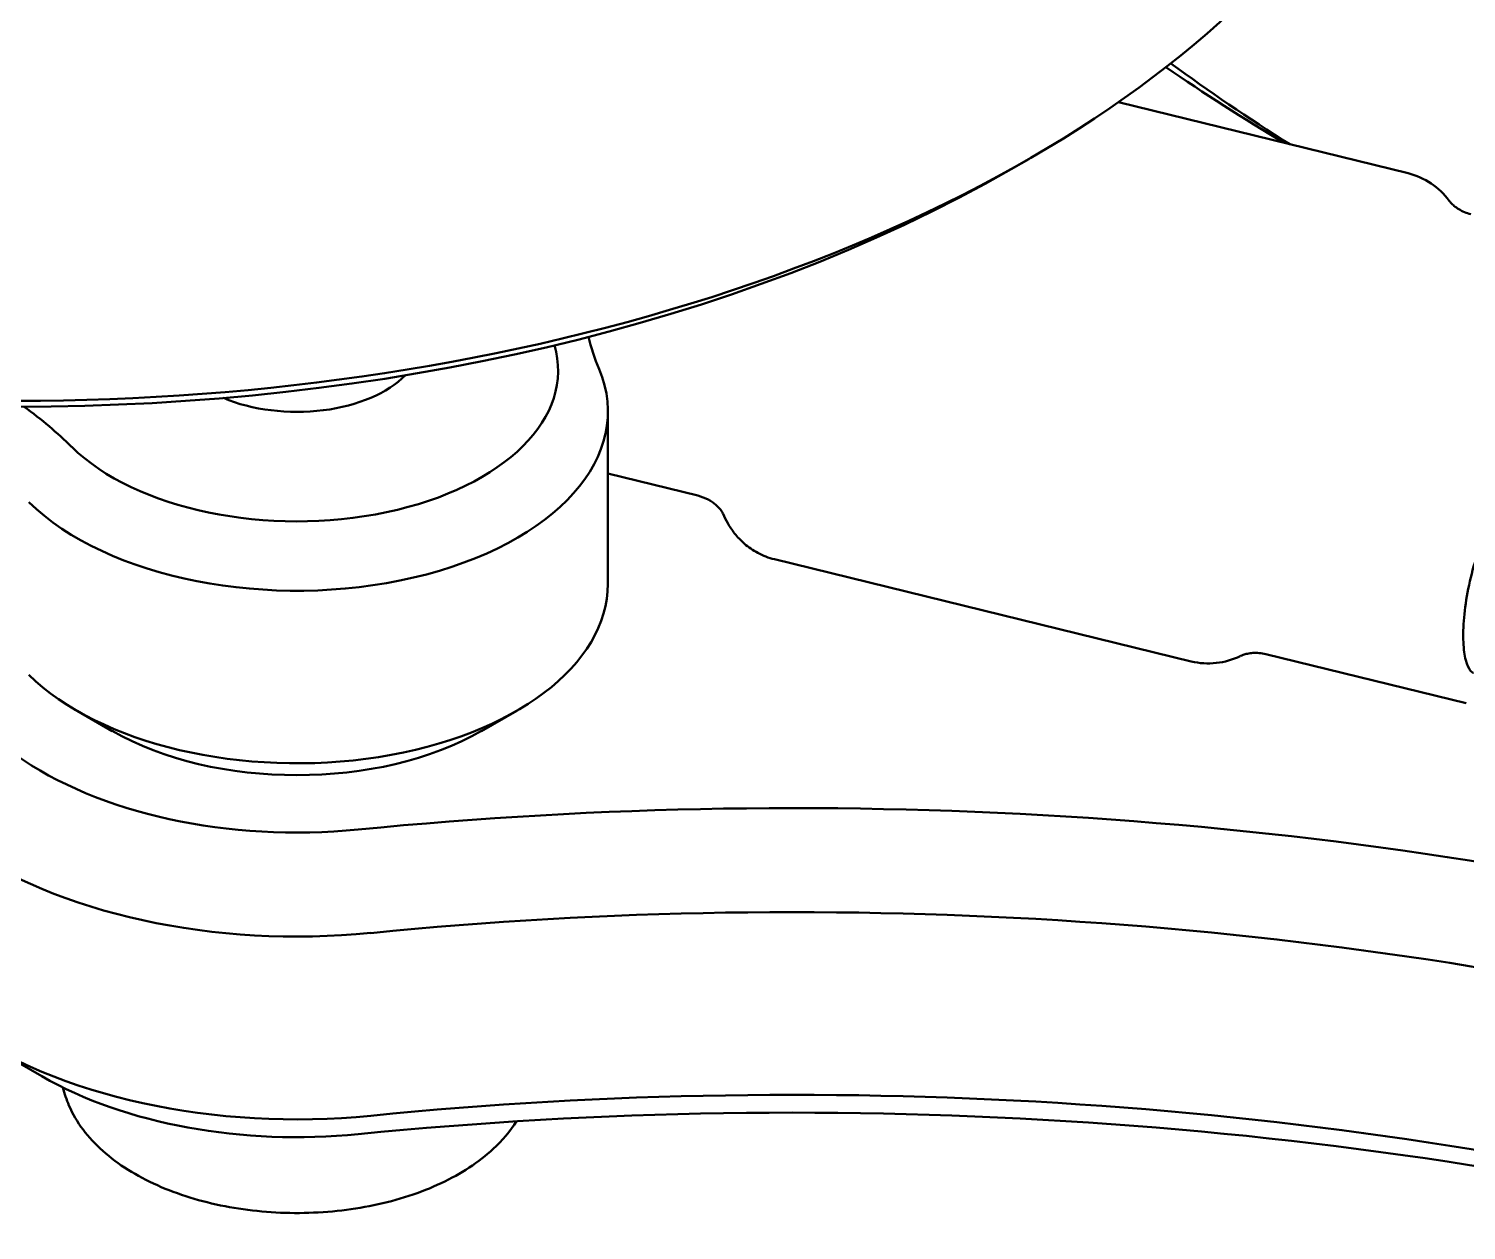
# Model space of a CAD drawing. Header units: millimetres. Extents: x 145 to 303, y 101 to 203.
# Drawn here: x 158.92 to 170.48, y 146.67 to 156.33 of the extents above; entities that cross this region are included whole.
import ezdxf

# ---------------------------------------------------------------- set-up
doc = ezdxf.new("R2010")
doc.units = ezdxf.units.MM
doc.header["$LTSCALE"] = 0.75
doc.layers.add('Visible', color=7, linetype='Continuous', lineweight=50)

msp = doc.modelspace()

# ---------------------------------------------------------------- linework, layer by layer
at = {"layer": 'Visible', "extrusion": (-1e-16, 0.816497, 0.57735)}
for p, q in [((167.685, 155.743), (170.014, 155.172)), ((166.823, 155.205), (166.965, 155.286)), ((163.581, 151.87), (163.581, 153.258)), ((163.581, 152.756), (164.304, 152.579)), ((164.92, 152.067), (168.271, 151.246)), ((170.482, 150.91), (168.871, 151.305)), ((159.596, 150.686), (159.313, 150.85)), ((162.566, 150.686), (162.849, 150.85)), ((159.03, 147.91), (158.606, 148.155))]:
    msp.add_line(p, q, dxfattribs=at)
at = {"layer": 'Visible'}
msp.add_arc((169.872, 154.601), 0.588, 36.4954, 75.9532, dxfattribs=at)
at = {"layer": 'Visible', "extrusion": (-1e-16, -2e-16, -1)}
msp.add_arc((-168.408, 151.818), 0.588, 244.0356, 283.4934, dxfattribs=at)
at = {"layer": 'Visible', "extrusion": (0, 2e-16, -1)}
for centre, major_axis, start_param, end_param in [((158.833, 159.981), (11.5, 0), 0, 3.141593), ((161.081, 153.585), (-2.1, 0), 2.972633, 5.752213)]:
    msp.add_ellipse(centre, major_axis=major_axis, ratio=0.57735, start_param=start_param, end_param=end_param, dxfattribs=at)
at = {"layer": 'Visible'}
for centre, major_axis, start_param, end_param in [((183.828, 163.683), (20.6, 0), 3.841232, 3.910234), ((158.833, 159.818), (-11.3, 0), 0.785398, 2.356194), ((161.081, 153.258), (2.5, 0), 3.672565, 6.520158), ((161.081, 153.83), (-1, 0), 0.938222, 2.630199), ((154.941, 151.504), (5.02, 0), 0.530972, 0.665913), ((161.081, 151.544), (-2.1, 0), 0.785398, 2.356194), ((165.073, 138.173), (-20.6, 0), 4.310963, 4.883113), ((161.081, 151.054), (-3.5, 0), 0.676555, 1.741521), ((165.073, 136.214), (-20, 0), 4.310963, 4.883113), ((161.081, 149.094), (2.9, 0), 3.926991, 4.883113)]:
    msp.add_ellipse(centre, major_axis=major_axis, ratio=0.57735, start_param=start_param, end_param=end_param, dxfattribs=at)
at = {"layer": 'Visible', "extrusion": (1e-16, 1e-16, -1)}
for centre, major_axis, start_param, end_param in [((183.828, 163.193), (-20, 0), -0.740285, -0.666398), ((168.001, 154.223), (-4.62, 0), -0.236973, -0.137832), ((165.073, 137.683), (-20, 0), 1.400072, 1.972222)]:
    msp.add_ellipse(centre, major_axis=major_axis, ratio=0.57735, start_param=start_param, end_param=end_param, dxfattribs=at)
at = {"layer": 'Visible', "extrusion": (1e-16, 2e-16, -1)}
msp.add_ellipse((161.081, 151.87), major_axis=(2.5, 0), ratio=0.57735, start_param=0, end_param=2.610621, dxfattribs=at)
at = {"layer": 'Visible', "extrusion": (1e-16, -1e-16, -1)}
msp.add_ellipse((161.081, 151.544), major_axis=(2.9, 0), ratio=0.57735, start_param=1.400072, end_param=2.465038, dxfattribs=at)
at = {"layer": 'Visible', "extrusion": (0, 1e-16, -1)}
msp.add_ellipse((161.081, 149.584), major_axis=(-3.5, 0), ratio=0.57735, start_param=4.541664, end_param=5.60663, dxfattribs=at)
at = {"layer": 'Visible', "extrusion": (1e-16, 0, -1)}
msp.add_ellipse((165.073, 135.724), major_axis=(-20.6, 0), ratio=0.57735, start_param=1.400072, end_param=1.972222, dxfattribs=at)
at = {"layer": 'Visible', "extrusion": (-1.56853e-11, -1.26229e-11, -1)}
msp.add_open_spline([(170.344, 154.951), (170.349, 154.946), (170.354, 154.939), (170.368, 154.924), (170.376, 154.916), (170.396, 154.899), (170.408, 154.891), (170.435, 154.874), (170.451, 154.866), (170.484, 154.852), (170.501, 154.846), (170.519, 154.842)], degree=3, knots=[3.8021307, 3.8021307, 3.8021307, 3.8021307, 3.8531762, 3.8531762, 3.9042218, 3.9042218, 3.9552673, 3.9552673, 4.0063128, 4.0063128, 4.0573584, 4.0573584, 4.0573584, 4.0573584], dxfattribs=at)
at = {"layer": 'Visible'}
for points, knots in [([(164.507, 152.434), (164.507, 152.434), (164.506, 152.437), (164.499, 152.448), (164.494, 152.456), (164.477, 152.478), (164.465, 152.491), (164.433, 152.519), (164.412, 152.534), (164.363, 152.56), (164.334, 152.571), (164.304, 152.579)], [0.511436, 0.511436, 0.511436, 0.511436, 0.5921706, 0.5921706, 0.6730694, 0.6730694, 0.7539682, 0.7539682, 0.8348669, 0.8348669, 0.9157657, 0.9157657, 0.9157657, 0.9157657]), ([(170.541, 151.153), (170.533, 151.155), (170.525, 151.16), (170.501, 151.19), (170.488, 151.218), (170.468, 151.295), (170.461, 151.344), (170.456, 151.459), (170.458, 151.527), (170.471, 151.672), (170.482, 151.751), (170.514, 151.91), (170.535, 151.99), (170.582, 152.144), (170.609, 152.218), (170.667, 152.351), (170.698, 152.409), (170.739, 152.475), (170.75, 152.491), (170.76, 152.505)], [5.36742, 5.36742, 5.36742, 5.36742, 5.616076, 5.616076, 5.901724, 5.901724, 6.190228, 6.190228, 6.494674, 6.494674, 6.806272, 6.806272, 7.120317, 7.120317, 7.434171, 7.434171, 7.744985, 7.744985, 7.853982, 7.853982, 7.853982, 7.853982]), ([(168.871, 151.305), (168.853, 151.309), (168.835, 151.312), (168.799, 151.315), (168.782, 151.315), (168.75, 151.313), (168.736, 151.311), (168.71, 151.305), (168.699, 151.302), (168.68, 151.295), (168.672, 151.292), (168.666, 151.289)], [0.9157657, 0.9157657, 0.9157657, 0.9157657, 0.9668113, 0.9668113, 1.0178568, 1.0178568, 1.0689023, 1.0689023, 1.1199479, 1.1199479, 1.1709934, 1.1709934, 1.1709934, 1.1709934])]:
    msp.add_open_spline(points, degree=3, knots=knots, dxfattribs=at)
at = {"layer": 'Visible', "extrusion": (1.5578e-12, 1.0588e-12, -1)}
msp.add_open_spline([(164.507, 152.434), (164.517, 152.409), (164.53, 152.383), (164.56, 152.33), (164.578, 152.303), (164.622, 152.247), (164.648, 152.219), (164.71, 152.165), (164.747, 152.14), (164.828, 152.096), (164.873, 152.079), (164.92, 152.067)], degree=3, knots=[0.5112719, 0.5112719, 0.5112719, 0.5112719, 0.5921706, 0.5921706, 0.6730694, 0.6730694, 0.7539682, 0.7539682, 0.8348669, 0.8348669, 0.9157657, 0.9157657, 0.9157657, 0.9157657], dxfattribs=at)
at = {"layer": 'Visible', "extrusion": (-2.521e-13, -1.2888e-12, -1)}
msp.add_open_spline([(162.846, 147.548), (162.795, 147.468), (162.732, 147.393), (162.542, 147.218), (162.401, 147.126), (162.076, 146.973), (161.893, 146.913), (161.506, 146.833), (161.304, 146.812), (160.898, 146.809), (160.696, 146.828), (160.309, 146.902), (160.125, 146.959), (159.792, 147.108), (159.643, 147.2), (159.401, 147.416), (159.307, 147.539), (159.228, 147.722), (159.212, 147.77), (159.2, 147.82)], degree=3, knots=[1.136335, 1.136335, 1.136335, 1.136335, 1.343532, 1.343532, 1.671697, 1.671697, 2.00974, 2.00974, 2.34525, 2.34525, 2.679258, 2.679258, 3.014582, 3.014582, 3.352566, 3.352566, 3.681979, 3.681979, 3.796294, 3.796294, 3.796294, 3.796294], dxfattribs=at)

doc.saveas('drawing.dxf')
